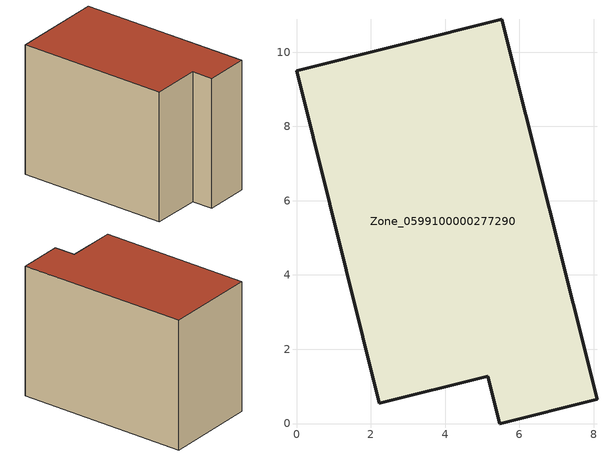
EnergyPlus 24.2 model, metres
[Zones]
Zone_0599100000277290
 floor ground (C_G): 5.15,1.27 2.23,0.54 0,9.5 5.53,10.88 8.09,0.65 5.47,0 z0
 wall outside (C_F): 5.53,10.88 0,9.5 2.23,0.54 5.15,1.27 5.47,0 8.09,0.65 5.53,10.88 z0:8.02
 roof outside (C_R): 5.47,0 8.09,0.65 5.53,10.88 0,9.5 2.23,0.54 5.15,1.27 z8.02
[BUILDING]
Pand.0599100000277290: North Axis=0; Terrain=City; Loads Convergence Tolerance Value=0.04; Temperature Convergence Tolerance Value=0.4; Solar Distribution=FullExterior; Maximum Number of Warmup Days=25; Minimum Number of Warmup Days=1
[Site:Location]
Rotterdam.The.Hague.AP_ZH_NLD Design_Conditions: Latitude=51.96; Longitude=4.45; Time Zone=1; Elevation=-4.5
[SITE:GROUNDTEMPERATURE:BUILDINGSURFACE]
18, 18, 18, 18, 18, 18, 18, 18, 18, 18, 18, 18
[MATERIAL] Thermal Absorptance=0.9; Solar Absorptance=0.7; Visible Absorptance=0.7
Name | Roughness | Thickness | Conductivity | Density | Specific Heat
G.TC.1975-1991 | MediumSmooth | 0.15 | 0.288461 | 540 | 1210
F.TC.1975-1991 | Rough | 0.3 | 0.230769 | 1920 | 840
R.TC.1975-1991 | MediumRough | 0.2 | 0.153846 | 1500 | 1000
[CONSTRUCTION]
C_G: G.TC.1975-1991
C_F: F.TC.1975-1991
C_R: R.TC.1975-1991
[ZONE]
Zone_0599100000277290: Type=1; Multiplier=1; Ceiling Height=Autocalculate; Volume=Autocalculate; Floor Area=autocalculate; Part of Total Floor Area=Yes
[ZONEINFILTRATION:DESIGNFLOWRATE]
Infil_Zone_0599100000277290: Zone or ZoneList or Space or SpaceList=Zone_0599100000277290; Schedule=AlwaysOn; Design Flow Rate Calculation Method=Flow/Area; Flow Rate per Floor Area=0.003; Constant Term Coefficient=1; Temperature Term Coefficient=0; Velocity Term Coefficient=0; Velocity Squared Term Coefficient=0
[HVACTEMPLATE:ZONE:IDEALLOADSAIRSYSTEM]
Zone_0599100000277290: Maximum Heating Supply Air Temperature=50; Minimum Cooling Supply Air Temperature=13; Maximum Heating Supply Air Humidity Ratio=0.0156; Minimum Cooling Supply Air Humidity Ratio=0.0077; Heating Limit=NoLimit; Cooling Limit=NoLimit; Dehumidification Control Type=ConstantSensibleHeatRatio; Cooling Sensible Heat Ratio=0.7; Dehumidification Setpoint=60; Humidification Control Type=None; Humidification Setpoint=30; Outdoor Air Method=None; Outdoor Air Flow Rate per Person=0.00944; Outdoor Air Flow Rate per Zone Floor Area=0; Outdoor Air Flow Rate per Zone=0; Demand Controlled Ventilation Type=None; Outdoor Air Economizer Type=NoEconomizer; Heat Recovery Type=None; Sensible Heat Recovery Effectiveness=0.7; Latent Heat Recovery Effectiveness=0.65
[ZONECONTROL:THERMOSTAT]
ThermostatControl_Zone_0599100000277290: Zone or ZoneList=Zone_0599100000277290; Control Type Schedule=DualSetpointControlType; Control 1=Thermostat_Zone_0599100000277290; Temperature Difference Between Cutout And Setpoint=0
[THERMOSTATSETPOINT:DUALSETPOINT]
Thermostat_Zone_0599100000277290: Heating Setpoint Temperature Schedule=HeatingSetpoint_Zone_0599100000277290; Cooling Setpoint Temperature Schedule=CoolingSetpoint_Zone_0599100000277290
[SCHEDULE:COMPACT]
HeatingSetpoint_Zone_0599100000277290: Through: 12/31, For: AllDays, Until: 24:00, 21
CoolingSetpoint_Zone_0599100000277290: Through: 12/31, For: AllDays, Until: 24:00, 24
DualSetpointControlType: Through: 12/31, For: AllDays, Until: 24:00, 4
AlwaysOn: Through: 12/31, For: AllDays, Until: 24:00, 1
